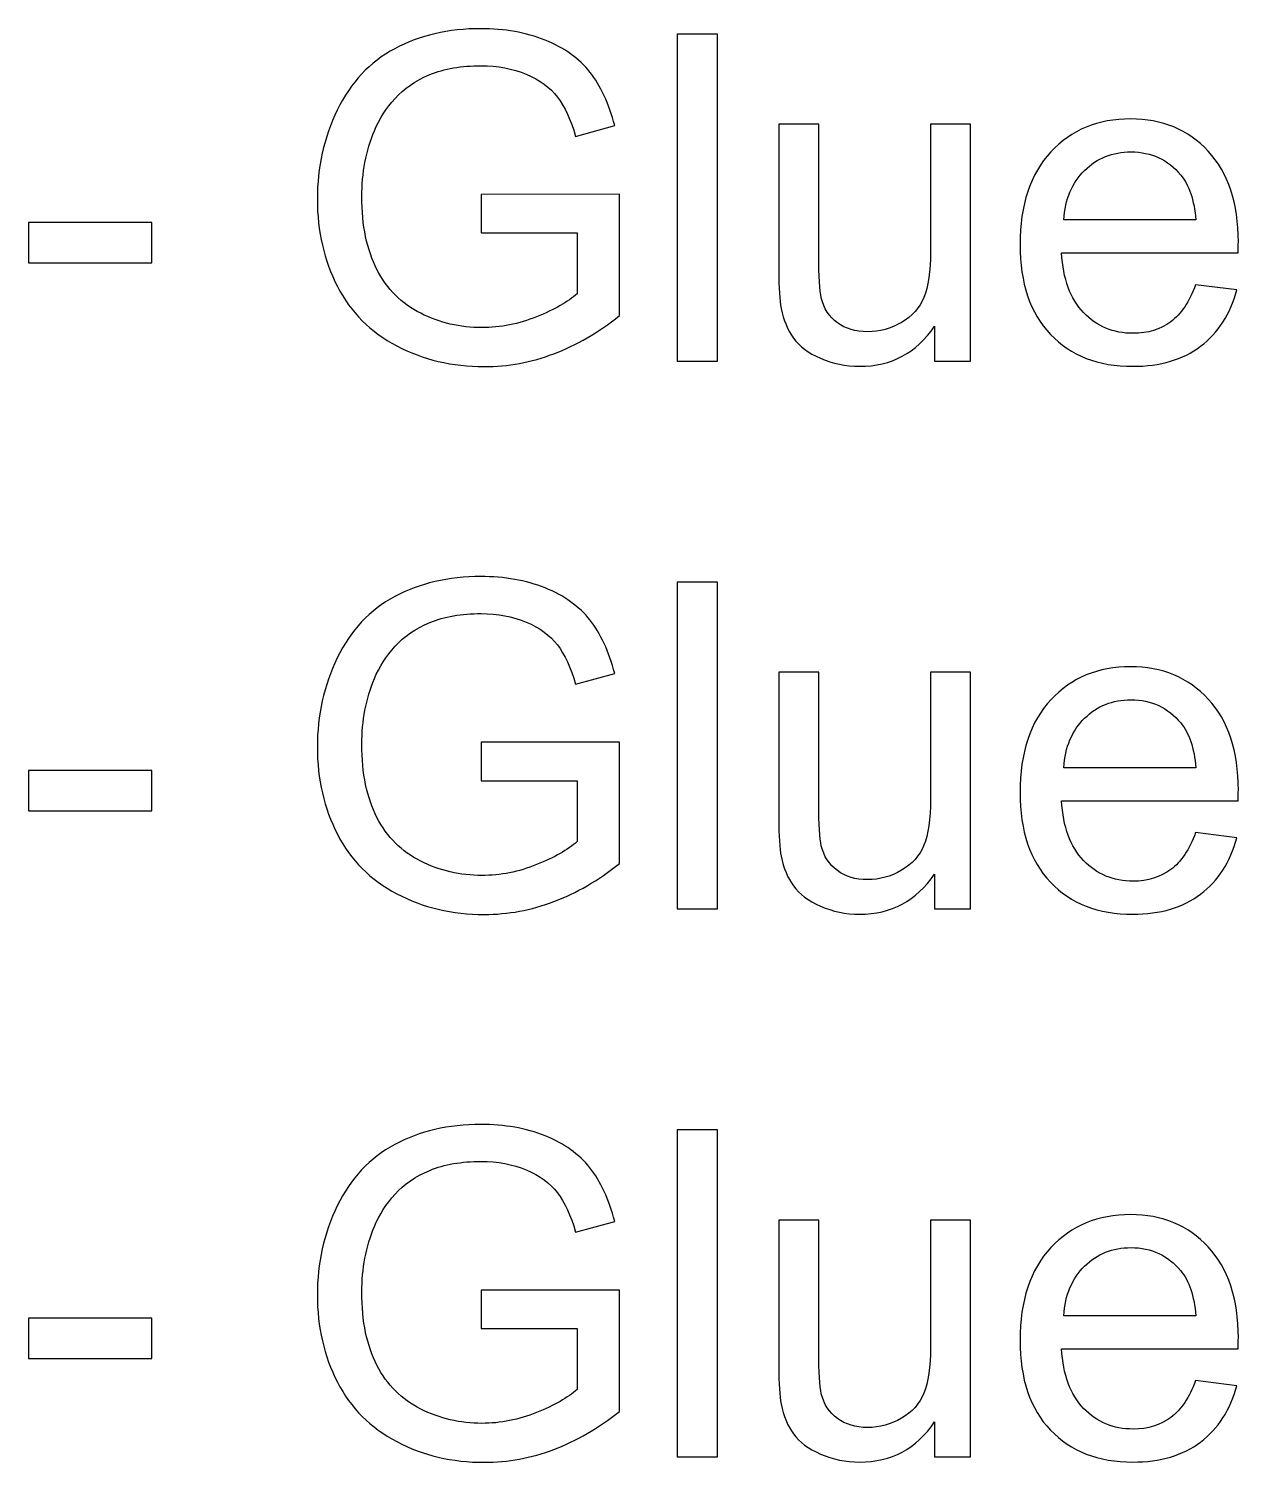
# Model space of a CAD drawing. Header units: centimetres. Extents: x -233 to -82, y 123 to 153.
# Drawn here: x -170.605 to -169.67, y 146.592 to 147.699 of the extents above; entities that cross this region are included whole.
import ezdxf

# ---------------------------------------------------------------- set-up
doc = ezdxf.new("R2010")
doc.units = ezdxf.units.CM
doc.header["$MEASUREMENT"] = 0
doc.layers.add('layer 1', color=7, linetype='Continuous')

msp = doc.modelspace()

# ---------------------------------------------------------------- linework, layer by layer
at = {"layer": 'layer 1'}
for points, knots in [([(-170.2549, 147.54161), (-170.2549, 147.54161), (-170.2549, 147.57131), (-170.2549, 147.57131), (-170.2549, 147.57131), (-170.2549, 147.57131), (-170.1479, 147.57141), (-170.1479, 147.57141), (-170.1479, 147.57141), (-170.1479, 147.57141), (-170.1479, 147.47771), (-170.1479, 147.47771), (-170.1479, 147.47771), (-170.1644, 147.46461), (-170.1813, 147.45481), (-170.1987, 147.44821), (-170.1987, 147.44821), (-170.2162, 147.44161), (-170.2341, 147.43831), (-170.2525, 147.43831), (-170.2525, 147.43831), (-170.2773, 147.43831), (-170.2998, 147.44361), (-170.3201, 147.45431), (-170.3201, 147.45431), (-170.3404, 147.46491), (-170.3557, 147.48021), (-170.366, 147.50031), (-170.366, 147.50031), (-170.3763, 147.52041), (-170.3815, 147.54281), (-170.3815, 147.56771), (-170.3815, 147.56771), (-170.3815, 147.59221), (-170.3764, 147.61521), (-170.3661, 147.63651), (-170.3661, 147.63651), (-170.3558, 147.65781), (-170.341, 147.67361), (-170.3217, 147.68391), (-170.3217, 147.68391), (-170.3024, 147.69421), (-170.2802, 147.69941), (-170.2551, 147.69941), (-170.2551, 147.69941), (-170.2368, 147.69941), (-170.2203, 147.69651), (-170.2055, 147.69061), (-170.2055, 147.69061), (-170.1908, 147.68471), (-170.1792, 147.67641), (-170.1708, 147.66591), (-170.1708, 147.66591), (-170.1625, 147.65531), (-170.1561, 147.64151), (-170.1517, 147.62451), (-170.1517, 147.62451), (-170.1517, 147.62451), (-170.1819, 147.61621), (-170.1819, 147.61621), (-170.1819, 147.61621), (-170.1857, 147.62911), (-170.1904, 147.63921), (-170.196, 147.64661), (-170.196, 147.64661), (-170.2016, 147.65391), (-170.2096, 147.65981), (-170.2201, 147.66421), (-170.2201, 147.66421), (-170.2306, 147.66861), (-170.2422, 147.67081), (-170.2549, 147.67081), (-170.2549, 147.67081), (-170.2702, 147.67081), (-170.2834, 147.66851), (-170.2945, 147.66391), (-170.2945, 147.66391), (-170.3056, 147.65921), (-170.3146, 147.65311), (-170.3214, 147.64551), (-170.3214, 147.64551), (-170.3283, 147.63791), (-170.3336, 147.62961), (-170.3374, 147.62051), (-170.3374, 147.62051), (-170.3439, 147.60491), (-170.3471, 147.58801), (-170.3471, 147.56971), (-170.3471, 147.56971), (-170.3471, 147.54721), (-170.3432, 147.52841), (-170.3354, 147.51331), (-170.3354, 147.51331), (-170.3277, 147.49811), (-170.3164, 147.48681), (-170.3016, 147.47951), (-170.3016, 147.47951), (-170.2868, 147.47211), (-170.2711, 147.46841), (-170.2544, 147.46841), (-170.2544, 147.46841), (-170.2399, 147.46841), (-170.2258, 147.47121), (-170.212, 147.47681), (-170.212, 147.47681), (-170.1983, 147.48231), (-170.1878, 147.48831), (-170.1807, 147.49461), (-170.1807, 147.49461), (-170.1807, 147.49461), (-170.1807, 147.54161), (-170.1807, 147.54161), (-170.1807, 147.54161), (-170.1807, 147.54161), (-170.2549, 147.54161), (-170.2549, 147.54161)], [0, 0, 0, 0, 0.0333333, 0.0333333, 0.0333333, 0.0333333, 0.0666667, 0.0666667, 0.0666667, 0.0666667, 0.1, 0.1, 0.1, 0.1, 0.1333333, 0.1333333, 0.1333333, 0.1333333, 0.1666667, 0.1666667, 0.1666667, 0.1666667, 0.2, 0.2, 0.2, 0.2, 0.2333333, 0.2333333, 0.2333333, 0.2333333, 0.2666667, 0.2666667, 0.2666667, 0.2666667, 0.3, 0.3, 0.3, 0.3, 0.3333333, 0.3333333, 0.3333333, 0.3333333, 0.3666667, 0.3666667, 0.3666667, 0.3666667, 0.4, 0.4, 0.4, 0.4, 0.4333333, 0.4333333, 0.4333333, 0.4333333, 0.4666667, 0.4666667, 0.4666667, 0.4666667, 0.5, 0.5, 0.5, 0.5, 0.5333333, 0.5333333, 0.5333333, 0.5333333, 0.5666667, 0.5666667, 0.5666667, 0.5666667, 0.6, 0.6, 0.6, 0.6, 0.6333333, 0.6333333, 0.6333333, 0.6333333, 0.6666667, 0.6666667, 0.6666667, 0.6666667, 0.7, 0.7, 0.7, 0.7, 0.7333333, 0.7333333, 0.7333333, 0.7333333, 0.7666667, 0.7666667, 0.7666667, 0.7666667, 0.8, 0.8, 0.8, 0.8, 0.8333333, 0.8333333, 0.8333333, 0.8333333, 0.8666667, 0.8666667, 0.8666667, 0.8666667, 0.9, 0.9, 0.9, 0.9, 0.9333333, 0.9333333, 0.9333333, 0.9333333, 1, 1, 1, 1]), ([(-170.1033, 147.44261), (-170.1033, 147.44261), (-170.1033, 147.69511), (-170.1033, 147.69511), (-170.1033, 147.69511), (-170.1033, 147.69511), (-170.0723, 147.69511), (-170.0723, 147.69511), (-170.0723, 147.69511), (-170.0723, 147.69511), (-170.0723, 147.44261), (-170.0723, 147.44261), (-170.0723, 147.44261), (-170.0723, 147.44261), (-170.1033, 147.44261), (-170.1033, 147.44261)], [0, 0, 0, 0, 0.2, 0.2, 0.2, 0.2, 0.4, 0.4, 0.4, 0.4, 0.6, 0.6, 0.6, 0.6, 1, 1, 1, 1]), ([(-169.9044, 147.44261), (-169.9044, 147.44261), (-169.9044, 147.46951), (-169.9044, 147.46951), (-169.9044, 147.46951), (-169.9186, 147.44881), (-169.9379, 147.43851), (-169.9624, 147.43851), (-169.9624, 147.43851), (-169.9732, 147.43851), (-169.9833, 147.44061), (-169.9926, 147.44471), (-169.9926, 147.44471), (-170.002, 147.44881), (-170.009, 147.45401), (-170.0135, 147.46031), (-170.0135, 147.46031), (-170.018, 147.46651), (-170.0212, 147.47421), (-170.023, 147.48331), (-170.023, 147.48331), (-170.0243, 147.48941), (-170.0249, 147.49901), (-170.0249, 147.51221), (-170.0249, 147.51221), (-170.0249, 147.51221), (-170.0249, 147.62551), (-170.0249, 147.62551), (-170.0249, 147.62551), (-170.0249, 147.62551), (-169.9939, 147.62551), (-169.9939, 147.62551), (-169.9939, 147.62551), (-169.9939, 147.62551), (-169.9939, 147.52411), (-169.9939, 147.52411), (-169.9939, 147.52411), (-169.9939, 147.50791), (-169.9933, 147.49701), (-169.992, 147.49131), (-169.992, 147.49131), (-169.9901, 147.48321), (-169.9859, 147.47681), (-169.9796, 147.47221), (-169.9796, 147.47221), (-169.9733, 147.46751), (-169.9655, 147.46521), (-169.9562, 147.46521), (-169.9562, 147.46521), (-169.9469, 147.46521), (-169.9382, 147.46761), (-169.93, 147.47241), (-169.93, 147.47241), (-169.9219, 147.47711), (-169.9161, 147.48361), (-169.9127, 147.49181), (-169.9127, 147.49181), (-169.9093, 147.50001), (-169.9076, 147.51191), (-169.9076, 147.52751), (-169.9076, 147.52751), (-169.9076, 147.52751), (-169.9076, 147.62551), (-169.9076, 147.62551), (-169.9076, 147.62551), (-169.9076, 147.62551), (-169.8766, 147.62551), (-169.8766, 147.62551), (-169.8766, 147.62551), (-169.8766, 147.62551), (-169.8766, 147.44261), (-169.8766, 147.44261), (-169.8766, 147.44261), (-169.8766, 147.44261), (-169.9044, 147.44261), (-169.9044, 147.44261)], [0, 0, 0, 0, 0.05, 0.05, 0.05, 0.05, 0.1, 0.1, 0.1, 0.1, 0.15, 0.15, 0.15, 0.15, 0.2, 0.2, 0.2, 0.2, 0.25, 0.25, 0.25, 0.25, 0.3, 0.3, 0.3, 0.3, 0.35, 0.35, 0.35, 0.35, 0.4, 0.4, 0.4, 0.4, 0.45, 0.45, 0.45, 0.45, 0.5, 0.5, 0.5, 0.5, 0.55, 0.55, 0.55, 0.55, 0.6, 0.6, 0.6, 0.6, 0.65, 0.65, 0.65, 0.65, 0.7, 0.7, 0.7, 0.7, 0.75, 0.75, 0.75, 0.75, 0.8, 0.8, 0.8, 0.8, 0.85, 0.85, 0.85, 0.85, 0.9, 0.9, 0.9, 0.9, 1, 1, 1, 1]), ([(-169.7028, 147.50151), (-169.7028, 147.50151), (-169.6708, 147.49751), (-169.6708, 147.49751), (-169.6708, 147.49751), (-169.6759, 147.47881), (-169.6852, 147.46431), (-169.6989, 147.45401), (-169.6989, 147.45401), (-169.7126, 147.44371), (-169.73, 147.43851), (-169.7512, 147.43851), (-169.7512, 147.43851), (-169.778, 147.43851), (-169.7992, 147.44671), (-169.8149, 147.46321), (-169.8149, 147.46321), (-169.8306, 147.47971), (-169.8384, 147.50281), (-169.8384, 147.53251), (-169.8384, 147.53251), (-169.8384, 147.56331), (-169.8305, 147.58721), (-169.8146, 147.60421), (-169.8146, 147.60421), (-169.7987, 147.62121), (-169.7782, 147.62971), (-169.7529, 147.62971), (-169.7529, 147.62971), (-169.7285, 147.62971), (-169.7085, 147.62141), (-169.693, 147.60471), (-169.693, 147.60471), (-169.6775, 147.58801), (-169.6697, 147.56461), (-169.6697, 147.53441), (-169.6697, 147.53441), (-169.6697, 147.53261), (-169.6698, 147.52981), (-169.6699, 147.52611), (-169.6699, 147.52611), (-169.6699, 147.52611), (-169.8063, 147.52611), (-169.8063, 147.52611), (-169.8063, 147.52611), (-169.8052, 147.50601), (-169.7995, 147.49071), (-169.7893, 147.48001), (-169.7893, 147.48001), (-169.7791, 147.46931), (-169.7663, 147.46401), (-169.751, 147.46401), (-169.751, 147.46401), (-169.7397, 147.46401), (-169.73, 147.46701), (-169.7219, 147.47301), (-169.7219, 147.47301), (-169.7139, 147.47891), (-169.7075, 147.48841), (-169.7028, 147.50151)], [0, 0, 0, 0, 0.0625, 0.0625, 0.0625, 0.0625, 0.125, 0.125, 0.125, 0.125, 0.1875, 0.1875, 0.1875, 0.1875, 0.25, 0.25, 0.25, 0.25, 0.3125, 0.3125, 0.3125, 0.3125, 0.375, 0.375, 0.375, 0.375, 0.4375, 0.4375, 0.4375, 0.4375, 0.5, 0.5, 0.5, 0.5, 0.5625, 0.5625, 0.5625, 0.5625, 0.625, 0.625, 0.625, 0.625, 0.6875, 0.6875, 0.6875, 0.6875, 0.75, 0.75, 0.75, 0.75, 0.8125, 0.8125, 0.8125, 0.8125, 0.875, 0.875, 0.875, 0.875, 1, 1, 1, 1]), ([(-169.8046, 147.55161), (-169.8046, 147.55161), (-169.7025, 147.55161), (-169.7025, 147.55161), (-169.7025, 147.55161), (-169.7038, 147.56701), (-169.7077, 147.57861), (-169.7142, 147.58631), (-169.7142, 147.58631), (-169.7241, 147.59821), (-169.7369, 147.60421), (-169.7526, 147.60421), (-169.7526, 147.60421), (-169.7669, 147.60421), (-169.7788, 147.59941), (-169.7885, 147.58991), (-169.7885, 147.58991), (-169.7982, 147.58041), (-169.8036, 147.56761), (-169.8046, 147.55161)], [0, 0, 0, 0, 0.1666667, 0.1666667, 0.1666667, 0.1666667, 0.3333333, 0.3333333, 0.3333333, 0.3333333, 0.5, 0.5, 0.5, 0.5, 0.6666667, 0.6666667, 0.6666667, 0.6666667, 1, 1, 1, 1]), ([(-170.6046, 147.51841), (-170.6046, 147.51841), (-170.6046, 147.54961), (-170.6046, 147.54961), (-170.6046, 147.54961), (-170.6046, 147.54961), (-170.5093, 147.54961), (-170.5093, 147.54961), (-170.5093, 147.54961), (-170.5093, 147.54961), (-170.5093, 147.51841), (-170.5093, 147.51841), (-170.5093, 147.51841), (-170.5093, 147.51841), (-170.6046, 147.51841), (-170.6046, 147.51841)], [0, 0, 0, 0, 0.2, 0.2, 0.2, 0.2, 0.4, 0.4, 0.4, 0.4, 0.6, 0.6, 0.6, 0.6, 1, 1, 1, 1]), ([(-170.2549, 147.11828), (-170.2549, 147.11828), (-170.2549, 147.14798), (-170.2549, 147.14798), (-170.2549, 147.14798), (-170.2549, 147.14798), (-170.1479, 147.14808), (-170.1479, 147.14808), (-170.1479, 147.14808), (-170.1479, 147.14808), (-170.1479, 147.05438), (-170.1479, 147.05438), (-170.1479, 147.05438), (-170.1644, 147.04128), (-170.1813, 147.03148), (-170.1987, 147.02488), (-170.1987, 147.02488), (-170.2162, 147.01828), (-170.2341, 147.01498), (-170.2525, 147.01498), (-170.2525, 147.01498), (-170.2773, 147.01498), (-170.2998, 147.02028), (-170.3201, 147.03098), (-170.3201, 147.03098), (-170.3404, 147.04158), (-170.3557, 147.05688), (-170.366, 147.07698), (-170.366, 147.07698), (-170.3763, 147.09708), (-170.3815, 147.11948), (-170.3815, 147.14438), (-170.3815, 147.14438), (-170.3815, 147.16888), (-170.3764, 147.19188), (-170.3661, 147.21318), (-170.3661, 147.21318), (-170.3558, 147.23448), (-170.341, 147.25028), (-170.3217, 147.26058), (-170.3217, 147.26058), (-170.3024, 147.27088), (-170.2802, 147.27608), (-170.2551, 147.27608), (-170.2551, 147.27608), (-170.2368, 147.27608), (-170.2203, 147.27318), (-170.2055, 147.26728), (-170.2055, 147.26728), (-170.1908, 147.26138), (-170.1792, 147.25308), (-170.1708, 147.24258), (-170.1708, 147.24258), (-170.1625, 147.23198), (-170.1561, 147.21818), (-170.1517, 147.20118), (-170.1517, 147.20118), (-170.1517, 147.20118), (-170.1819, 147.19288), (-170.1819, 147.19288), (-170.1819, 147.19288), (-170.1857, 147.20578), (-170.1904, 147.21588), (-170.196, 147.22328), (-170.196, 147.22328), (-170.2016, 147.23058), (-170.2096, 147.23648), (-170.2201, 147.24088), (-170.2201, 147.24088), (-170.2306, 147.24528), (-170.2422, 147.24748), (-170.2549, 147.24748), (-170.2549, 147.24748), (-170.2702, 147.24748), (-170.2834, 147.24518), (-170.2945, 147.24058), (-170.2945, 147.24058), (-170.3056, 147.23588), (-170.3146, 147.22978), (-170.3214, 147.22218), (-170.3214, 147.22218), (-170.3283, 147.21458), (-170.3336, 147.20628), (-170.3374, 147.19718), (-170.3374, 147.19718), (-170.3439, 147.18158), (-170.3471, 147.16468), (-170.3471, 147.14638), (-170.3471, 147.14638), (-170.3471, 147.12388), (-170.3432, 147.10508), (-170.3354, 147.08998), (-170.3354, 147.08998), (-170.3277, 147.07478), (-170.3164, 147.06348), (-170.3016, 147.05618), (-170.3016, 147.05618), (-170.2868, 147.04878), (-170.2711, 147.04508), (-170.2544, 147.04508), (-170.2544, 147.04508), (-170.2399, 147.04508), (-170.2258, 147.04788), (-170.212, 147.05348), (-170.212, 147.05348), (-170.1983, 147.05898), (-170.1878, 147.06498), (-170.1807, 147.07128), (-170.1807, 147.07128), (-170.1807, 147.07128), (-170.1807, 147.11828), (-170.1807, 147.11828), (-170.1807, 147.11828), (-170.1807, 147.11828), (-170.2549, 147.11828), (-170.2549, 147.11828)], [0, 0, 0, 0, 0.0333333, 0.0333333, 0.0333333, 0.0333333, 0.0666667, 0.0666667, 0.0666667, 0.0666667, 0.1, 0.1, 0.1, 0.1, 0.1333333, 0.1333333, 0.1333333, 0.1333333, 0.1666667, 0.1666667, 0.1666667, 0.1666667, 0.2, 0.2, 0.2, 0.2, 0.2333333, 0.2333333, 0.2333333, 0.2333333, 0.2666667, 0.2666667, 0.2666667, 0.2666667, 0.3, 0.3, 0.3, 0.3, 0.3333333, 0.3333333, 0.3333333, 0.3333333, 0.3666667, 0.3666667, 0.3666667, 0.3666667, 0.4, 0.4, 0.4, 0.4, 0.4333333, 0.4333333, 0.4333333, 0.4333333, 0.4666667, 0.4666667, 0.4666667, 0.4666667, 0.5, 0.5, 0.5, 0.5, 0.5333333, 0.5333333, 0.5333333, 0.5333333, 0.5666667, 0.5666667, 0.5666667, 0.5666667, 0.6, 0.6, 0.6, 0.6, 0.6333333, 0.6333333, 0.6333333, 0.6333333, 0.6666667, 0.6666667, 0.6666667, 0.6666667, 0.7, 0.7, 0.7, 0.7, 0.7333333, 0.7333333, 0.7333333, 0.7333333, 0.7666667, 0.7666667, 0.7666667, 0.7666667, 0.8, 0.8, 0.8, 0.8, 0.8333333, 0.8333333, 0.8333333, 0.8333333, 0.8666667, 0.8666667, 0.8666667, 0.8666667, 0.9, 0.9, 0.9, 0.9, 0.9333333, 0.9333333, 0.9333333, 0.9333333, 1, 1, 1, 1]), ([(-170.1033, 147.01928), (-170.1033, 147.01928), (-170.1033, 147.27178), (-170.1033, 147.27178), (-170.1033, 147.27178), (-170.1033, 147.27178), (-170.0723, 147.27178), (-170.0723, 147.27178), (-170.0723, 147.27178), (-170.0723, 147.27178), (-170.0723, 147.01928), (-170.0723, 147.01928), (-170.0723, 147.01928), (-170.0723, 147.01928), (-170.1033, 147.01928), (-170.1033, 147.01928)], [0, 0, 0, 0, 0.2, 0.2, 0.2, 0.2, 0.4, 0.4, 0.4, 0.4, 0.6, 0.6, 0.6, 0.6, 1, 1, 1, 1]), ([(-169.9044, 147.01928), (-169.9044, 147.01928), (-169.9044, 147.04618), (-169.9044, 147.04618), (-169.9044, 147.04618), (-169.9186, 147.02548), (-169.9379, 147.01518), (-169.9624, 147.01518), (-169.9624, 147.01518), (-169.9732, 147.01518), (-169.9833, 147.01728), (-169.9926, 147.02138), (-169.9926, 147.02138), (-170.002, 147.02548), (-170.009, 147.03068), (-170.0135, 147.03698), (-170.0135, 147.03698), (-170.018, 147.04318), (-170.0212, 147.05088), (-170.023, 147.05998), (-170.023, 147.05998), (-170.0243, 147.06608), (-170.0249, 147.07568), (-170.0249, 147.08888), (-170.0249, 147.08888), (-170.0249, 147.08888), (-170.0249, 147.20218), (-170.0249, 147.20218), (-170.0249, 147.20218), (-170.0249, 147.20218), (-169.9939, 147.20218), (-169.9939, 147.20218), (-169.9939, 147.20218), (-169.9939, 147.20218), (-169.9939, 147.10078), (-169.9939, 147.10078), (-169.9939, 147.10078), (-169.9939, 147.08458), (-169.9933, 147.07368), (-169.992, 147.06798), (-169.992, 147.06798), (-169.9901, 147.05988), (-169.9859, 147.05348), (-169.9796, 147.04888), (-169.9796, 147.04888), (-169.9733, 147.04418), (-169.9655, 147.04188), (-169.9562, 147.04188), (-169.9562, 147.04188), (-169.9469, 147.04188), (-169.9382, 147.04428), (-169.93, 147.04908), (-169.93, 147.04908), (-169.9219, 147.05378), (-169.9161, 147.06028), (-169.9127, 147.06848), (-169.9127, 147.06848), (-169.9093, 147.07668), (-169.9076, 147.08858), (-169.9076, 147.10418), (-169.9076, 147.10418), (-169.9076, 147.10418), (-169.9076, 147.20218), (-169.9076, 147.20218), (-169.9076, 147.20218), (-169.9076, 147.20218), (-169.8766, 147.20218), (-169.8766, 147.20218), (-169.8766, 147.20218), (-169.8766, 147.20218), (-169.8766, 147.01928), (-169.8766, 147.01928), (-169.8766, 147.01928), (-169.8766, 147.01928), (-169.9044, 147.01928), (-169.9044, 147.01928)], [0, 0, 0, 0, 0.05, 0.05, 0.05, 0.05, 0.1, 0.1, 0.1, 0.1, 0.15, 0.15, 0.15, 0.15, 0.2, 0.2, 0.2, 0.2, 0.25, 0.25, 0.25, 0.25, 0.3, 0.3, 0.3, 0.3, 0.35, 0.35, 0.35, 0.35, 0.4, 0.4, 0.4, 0.4, 0.45, 0.45, 0.45, 0.45, 0.5, 0.5, 0.5, 0.5, 0.55, 0.55, 0.55, 0.55, 0.6, 0.6, 0.6, 0.6, 0.65, 0.65, 0.65, 0.65, 0.7, 0.7, 0.7, 0.7, 0.75, 0.75, 0.75, 0.75, 0.8, 0.8, 0.8, 0.8, 0.85, 0.85, 0.85, 0.85, 0.9, 0.9, 0.9, 0.9, 1, 1, 1, 1]), ([(-169.7028, 147.07818), (-169.7028, 147.07818), (-169.6708, 147.07418), (-169.6708, 147.07418), (-169.6708, 147.07418), (-169.6759, 147.05548), (-169.6852, 147.04098), (-169.6989, 147.03068), (-169.6989, 147.03068), (-169.7126, 147.02038), (-169.73, 147.01518), (-169.7512, 147.01518), (-169.7512, 147.01518), (-169.778, 147.01518), (-169.7992, 147.02338), (-169.8149, 147.03988), (-169.8149, 147.03988), (-169.8306, 147.05638), (-169.8384, 147.07948), (-169.8384, 147.10918), (-169.8384, 147.10918), (-169.8384, 147.13998), (-169.8305, 147.16388), (-169.8146, 147.18088), (-169.8146, 147.18088), (-169.7987, 147.19788), (-169.7782, 147.20638), (-169.7529, 147.20638), (-169.7529, 147.20638), (-169.7285, 147.20638), (-169.7085, 147.19808), (-169.693, 147.18138), (-169.693, 147.18138), (-169.6775, 147.16468), (-169.6697, 147.14128), (-169.6697, 147.11108), (-169.6697, 147.11108), (-169.6697, 147.10928), (-169.6698, 147.10648), (-169.6699, 147.10278), (-169.6699, 147.10278), (-169.6699, 147.10278), (-169.8063, 147.10278), (-169.8063, 147.10278), (-169.8063, 147.10278), (-169.8052, 147.08268), (-169.7995, 147.06738), (-169.7893, 147.05668), (-169.7893, 147.05668), (-169.7791, 147.04598), (-169.7663, 147.04068), (-169.751, 147.04068), (-169.751, 147.04068), (-169.7397, 147.04068), (-169.73, 147.04368), (-169.7219, 147.04968), (-169.7219, 147.04968), (-169.7139, 147.05558), (-169.7075, 147.06508), (-169.7028, 147.07818)], [0, 0, 0, 0, 0.0625, 0.0625, 0.0625, 0.0625, 0.125, 0.125, 0.125, 0.125, 0.1875, 0.1875, 0.1875, 0.1875, 0.25, 0.25, 0.25, 0.25, 0.3125, 0.3125, 0.3125, 0.3125, 0.375, 0.375, 0.375, 0.375, 0.4375, 0.4375, 0.4375, 0.4375, 0.5, 0.5, 0.5, 0.5, 0.5625, 0.5625, 0.5625, 0.5625, 0.625, 0.625, 0.625, 0.625, 0.6875, 0.6875, 0.6875, 0.6875, 0.75, 0.75, 0.75, 0.75, 0.8125, 0.8125, 0.8125, 0.8125, 0.875, 0.875, 0.875, 0.875, 1, 1, 1, 1]), ([(-169.8046, 147.12828), (-169.8046, 147.12828), (-169.7025, 147.12828), (-169.7025, 147.12828), (-169.7025, 147.12828), (-169.7038, 147.14368), (-169.7077, 147.15528), (-169.7142, 147.16298), (-169.7142, 147.16298), (-169.7241, 147.17488), (-169.7369, 147.18088), (-169.7526, 147.18088), (-169.7526, 147.18088), (-169.7669, 147.18088), (-169.7788, 147.17608), (-169.7885, 147.16658), (-169.7885, 147.16658), (-169.7982, 147.15708), (-169.8036, 147.14428), (-169.8046, 147.12828)], [0, 0, 0, 0, 0.1666667, 0.1666667, 0.1666667, 0.1666667, 0.3333333, 0.3333333, 0.3333333, 0.3333333, 0.5, 0.5, 0.5, 0.5, 0.6666667, 0.6666667, 0.6666667, 0.6666667, 1, 1, 1, 1]), ([(-170.6046, 147.09508), (-170.6046, 147.09508), (-170.6046, 147.12628), (-170.6046, 147.12628), (-170.6046, 147.12628), (-170.6046, 147.12628), (-170.5093, 147.12628), (-170.5093, 147.12628), (-170.5093, 147.12628), (-170.5093, 147.12628), (-170.5093, 147.09508), (-170.5093, 147.09508), (-170.5093, 147.09508), (-170.5093, 147.09508), (-170.6046, 147.09508), (-170.6046, 147.09508)], [0, 0, 0, 0, 0.2, 0.2, 0.2, 0.2, 0.4, 0.4, 0.4, 0.4, 0.6, 0.6, 0.6, 0.6, 1, 1, 1, 1]), ([(-170.2549, 146.69495), (-170.2549, 146.69495), (-170.2549, 146.72465), (-170.2549, 146.72465), (-170.2549, 146.72465), (-170.2549, 146.72465), (-170.1479, 146.72475), (-170.1479, 146.72475), (-170.1479, 146.72475), (-170.1479, 146.72475), (-170.1479, 146.63105), (-170.1479, 146.63105), (-170.1479, 146.63105), (-170.1644, 146.61795), (-170.1813, 146.60815), (-170.1987, 146.60155), (-170.1987, 146.60155), (-170.2162, 146.59495), (-170.2341, 146.59165), (-170.2525, 146.59165), (-170.2525, 146.59165), (-170.2773, 146.59165), (-170.2998, 146.59695), (-170.3201, 146.60765), (-170.3201, 146.60765), (-170.3404, 146.61825), (-170.3557, 146.63355), (-170.366, 146.65365), (-170.366, 146.65365), (-170.3763, 146.67375), (-170.3815, 146.69615), (-170.3815, 146.72105), (-170.3815, 146.72105), (-170.3815, 146.74555), (-170.3764, 146.76855), (-170.3661, 146.78985), (-170.3661, 146.78985), (-170.3558, 146.81115), (-170.341, 146.82695), (-170.3217, 146.83725), (-170.3217, 146.83725), (-170.3024, 146.84755), (-170.2802, 146.85275), (-170.2551, 146.85275), (-170.2551, 146.85275), (-170.2368, 146.85275), (-170.2203, 146.84985), (-170.2055, 146.84395), (-170.2055, 146.84395), (-170.1908, 146.83805), (-170.1792, 146.82975), (-170.1708, 146.81925), (-170.1708, 146.81925), (-170.1625, 146.80865), (-170.1561, 146.79485), (-170.1517, 146.77785), (-170.1517, 146.77785), (-170.1517, 146.77785), (-170.1819, 146.76955), (-170.1819, 146.76955), (-170.1819, 146.76955), (-170.1857, 146.78245), (-170.1904, 146.79255), (-170.196, 146.79995), (-170.196, 146.79995), (-170.2016, 146.80725), (-170.2096, 146.81315), (-170.2201, 146.81755), (-170.2201, 146.81755), (-170.2306, 146.82195), (-170.2422, 146.82415), (-170.2549, 146.82415), (-170.2549, 146.82415), (-170.2702, 146.82415), (-170.2834, 146.82185), (-170.2945, 146.81725), (-170.2945, 146.81725), (-170.3056, 146.81255), (-170.3146, 146.80645), (-170.3214, 146.79885), (-170.3214, 146.79885), (-170.3283, 146.79125), (-170.3336, 146.78295), (-170.3374, 146.77385), (-170.3374, 146.77385), (-170.3439, 146.75825), (-170.3471, 146.74135), (-170.3471, 146.72305), (-170.3471, 146.72305), (-170.3471, 146.70055), (-170.3432, 146.68175), (-170.3354, 146.66665), (-170.3354, 146.66665), (-170.3277, 146.65145), (-170.3164, 146.64015), (-170.3016, 146.63285), (-170.3016, 146.63285), (-170.2868, 146.62545), (-170.2711, 146.62175), (-170.2544, 146.62175), (-170.2544, 146.62175), (-170.2399, 146.62175), (-170.2258, 146.62455), (-170.212, 146.63015), (-170.212, 146.63015), (-170.1983, 146.63565), (-170.1878, 146.64165), (-170.1807, 146.64795), (-170.1807, 146.64795), (-170.1807, 146.64795), (-170.1807, 146.69495), (-170.1807, 146.69495), (-170.1807, 146.69495), (-170.1807, 146.69495), (-170.2549, 146.69495), (-170.2549, 146.69495)], [0, 0, 0, 0, 0.0333333, 0.0333333, 0.0333333, 0.0333333, 0.0666667, 0.0666667, 0.0666667, 0.0666667, 0.1, 0.1, 0.1, 0.1, 0.1333333, 0.1333333, 0.1333333, 0.1333333, 0.1666667, 0.1666667, 0.1666667, 0.1666667, 0.2, 0.2, 0.2, 0.2, 0.2333333, 0.2333333, 0.2333333, 0.2333333, 0.2666667, 0.2666667, 0.2666667, 0.2666667, 0.3, 0.3, 0.3, 0.3, 0.3333333, 0.3333333, 0.3333333, 0.3333333, 0.3666667, 0.3666667, 0.3666667, 0.3666667, 0.4, 0.4, 0.4, 0.4, 0.4333333, 0.4333333, 0.4333333, 0.4333333, 0.4666667, 0.4666667, 0.4666667, 0.4666667, 0.5, 0.5, 0.5, 0.5, 0.5333333, 0.5333333, 0.5333333, 0.5333333, 0.5666667, 0.5666667, 0.5666667, 0.5666667, 0.6, 0.6, 0.6, 0.6, 0.6333333, 0.6333333, 0.6333333, 0.6333333, 0.6666667, 0.6666667, 0.6666667, 0.6666667, 0.7, 0.7, 0.7, 0.7, 0.7333333, 0.7333333, 0.7333333, 0.7333333, 0.7666667, 0.7666667, 0.7666667, 0.7666667, 0.8, 0.8, 0.8, 0.8, 0.8333333, 0.8333333, 0.8333333, 0.8333333, 0.8666667, 0.8666667, 0.8666667, 0.8666667, 0.9, 0.9, 0.9, 0.9, 0.9333333, 0.9333333, 0.9333333, 0.9333333, 1, 1, 1, 1]), ([(-170.1033, 146.59595), (-170.1033, 146.59595), (-170.1033, 146.84845), (-170.1033, 146.84845), (-170.1033, 146.84845), (-170.1033, 146.84845), (-170.0723, 146.84845), (-170.0723, 146.84845), (-170.0723, 146.84845), (-170.0723, 146.84845), (-170.0723, 146.59595), (-170.0723, 146.59595), (-170.0723, 146.59595), (-170.0723, 146.59595), (-170.1033, 146.59595), (-170.1033, 146.59595)], [0, 0, 0, 0, 0.2, 0.2, 0.2, 0.2, 0.4, 0.4, 0.4, 0.4, 0.6, 0.6, 0.6, 0.6, 1, 1, 1, 1]), ([(-169.9044, 146.59595), (-169.9044, 146.59595), (-169.9044, 146.62285), (-169.9044, 146.62285), (-169.9044, 146.62285), (-169.9186, 146.60215), (-169.9379, 146.59185), (-169.9624, 146.59185), (-169.9624, 146.59185), (-169.9732, 146.59185), (-169.9833, 146.59395), (-169.9926, 146.59805), (-169.9926, 146.59805), (-170.002, 146.60215), (-170.009, 146.60735), (-170.0135, 146.61365), (-170.0135, 146.61365), (-170.018, 146.61985), (-170.0212, 146.62755), (-170.023, 146.63665), (-170.023, 146.63665), (-170.0243, 146.64275), (-170.0249, 146.65235), (-170.0249, 146.66555), (-170.0249, 146.66555), (-170.0249, 146.66555), (-170.0249, 146.77885), (-170.0249, 146.77885), (-170.0249, 146.77885), (-170.0249, 146.77885), (-169.9939, 146.77885), (-169.9939, 146.77885), (-169.9939, 146.77885), (-169.9939, 146.77885), (-169.9939, 146.67745), (-169.9939, 146.67745), (-169.9939, 146.67745), (-169.9939, 146.66125), (-169.9933, 146.65035), (-169.992, 146.64465), (-169.992, 146.64465), (-169.9901, 146.63655), (-169.9859, 146.63015), (-169.9796, 146.62555), (-169.9796, 146.62555), (-169.9733, 146.62085), (-169.9655, 146.61855), (-169.9562, 146.61855), (-169.9562, 146.61855), (-169.9469, 146.61855), (-169.9382, 146.62095), (-169.93, 146.62575), (-169.93, 146.62575), (-169.9219, 146.63045), (-169.9161, 146.63695), (-169.9127, 146.64515), (-169.9127, 146.64515), (-169.9093, 146.65335), (-169.9076, 146.66525), (-169.9076, 146.68085), (-169.9076, 146.68085), (-169.9076, 146.68085), (-169.9076, 146.77885), (-169.9076, 146.77885), (-169.9076, 146.77885), (-169.9076, 146.77885), (-169.8766, 146.77885), (-169.8766, 146.77885), (-169.8766, 146.77885), (-169.8766, 146.77885), (-169.8766, 146.59595), (-169.8766, 146.59595), (-169.8766, 146.59595), (-169.8766, 146.59595), (-169.9044, 146.59595), (-169.9044, 146.59595)], [0, 0, 0, 0, 0.05, 0.05, 0.05, 0.05, 0.1, 0.1, 0.1, 0.1, 0.15, 0.15, 0.15, 0.15, 0.2, 0.2, 0.2, 0.2, 0.25, 0.25, 0.25, 0.25, 0.3, 0.3, 0.3, 0.3, 0.35, 0.35, 0.35, 0.35, 0.4, 0.4, 0.4, 0.4, 0.45, 0.45, 0.45, 0.45, 0.5, 0.5, 0.5, 0.5, 0.55, 0.55, 0.55, 0.55, 0.6, 0.6, 0.6, 0.6, 0.65, 0.65, 0.65, 0.65, 0.7, 0.7, 0.7, 0.7, 0.75, 0.75, 0.75, 0.75, 0.8, 0.8, 0.8, 0.8, 0.85, 0.85, 0.85, 0.85, 0.9, 0.9, 0.9, 0.9, 1, 1, 1, 1]), ([(-169.7028, 146.65485), (-169.7028, 146.65485), (-169.6708, 146.65085), (-169.6708, 146.65085), (-169.6708, 146.65085), (-169.6759, 146.63215), (-169.6852, 146.61765), (-169.6989, 146.60735), (-169.6989, 146.60735), (-169.7126, 146.59705), (-169.73, 146.59185), (-169.7512, 146.59185), (-169.7512, 146.59185), (-169.778, 146.59185), (-169.7992, 146.60005), (-169.8149, 146.61655), (-169.8149, 146.61655), (-169.8306, 146.63305), (-169.8384, 146.65615), (-169.8384, 146.68585), (-169.8384, 146.68585), (-169.8384, 146.71665), (-169.8305, 146.74055), (-169.8146, 146.75755), (-169.8146, 146.75755), (-169.7987, 146.77455), (-169.7782, 146.78305), (-169.7529, 146.78305), (-169.7529, 146.78305), (-169.7285, 146.78305), (-169.7085, 146.77475), (-169.693, 146.75805), (-169.693, 146.75805), (-169.6775, 146.74135), (-169.6697, 146.71795), (-169.6697, 146.68775), (-169.6697, 146.68775), (-169.6697, 146.68595), (-169.6698, 146.68315), (-169.6699, 146.67945), (-169.6699, 146.67945), (-169.6699, 146.67945), (-169.8063, 146.67945), (-169.8063, 146.67945), (-169.8063, 146.67945), (-169.8052, 146.65935), (-169.7995, 146.64405), (-169.7893, 146.63335), (-169.7893, 146.63335), (-169.7791, 146.62265), (-169.7663, 146.61735), (-169.751, 146.61735), (-169.751, 146.61735), (-169.7397, 146.61735), (-169.73, 146.62035), (-169.7219, 146.62635), (-169.7219, 146.62635), (-169.7139, 146.63225), (-169.7075, 146.64175), (-169.7028, 146.65485)], [0, 0, 0, 0, 0.0625, 0.0625, 0.0625, 0.0625, 0.125, 0.125, 0.125, 0.125, 0.1875, 0.1875, 0.1875, 0.1875, 0.25, 0.25, 0.25, 0.25, 0.3125, 0.3125, 0.3125, 0.3125, 0.375, 0.375, 0.375, 0.375, 0.4375, 0.4375, 0.4375, 0.4375, 0.5, 0.5, 0.5, 0.5, 0.5625, 0.5625, 0.5625, 0.5625, 0.625, 0.625, 0.625, 0.625, 0.6875, 0.6875, 0.6875, 0.6875, 0.75, 0.75, 0.75, 0.75, 0.8125, 0.8125, 0.8125, 0.8125, 0.875, 0.875, 0.875, 0.875, 1, 1, 1, 1]), ([(-169.8046, 146.70495), (-169.8046, 146.70495), (-169.7025, 146.70495), (-169.7025, 146.70495), (-169.7025, 146.70495), (-169.7038, 146.72035), (-169.7077, 146.73195), (-169.7142, 146.73965), (-169.7142, 146.73965), (-169.7241, 146.75155), (-169.7369, 146.75755), (-169.7526, 146.75755), (-169.7526, 146.75755), (-169.7669, 146.75755), (-169.7788, 146.75275), (-169.7885, 146.74325), (-169.7885, 146.74325), (-169.7982, 146.73375), (-169.8036, 146.72095), (-169.8046, 146.70495)], [0, 0, 0, 0, 0.1666667, 0.1666667, 0.1666667, 0.1666667, 0.3333333, 0.3333333, 0.3333333, 0.3333333, 0.5, 0.5, 0.5, 0.5, 0.6666667, 0.6666667, 0.6666667, 0.6666667, 1, 1, 1, 1]), ([(-170.6046, 146.67175), (-170.6046, 146.67175), (-170.6046, 146.70295), (-170.6046, 146.70295), (-170.6046, 146.70295), (-170.6046, 146.70295), (-170.5093, 146.70295), (-170.5093, 146.70295), (-170.5093, 146.70295), (-170.5093, 146.70295), (-170.5093, 146.67175), (-170.5093, 146.67175), (-170.5093, 146.67175), (-170.5093, 146.67175), (-170.6046, 146.67175), (-170.6046, 146.67175)], [0, 0, 0, 0, 0.2, 0.2, 0.2, 0.2, 0.4, 0.4, 0.4, 0.4, 0.6, 0.6, 0.6, 0.6, 1, 1, 1, 1])]:
    msp.add_open_spline(points, degree=3, knots=knots, dxfattribs=at)

doc.saveas('drawing.dxf')
